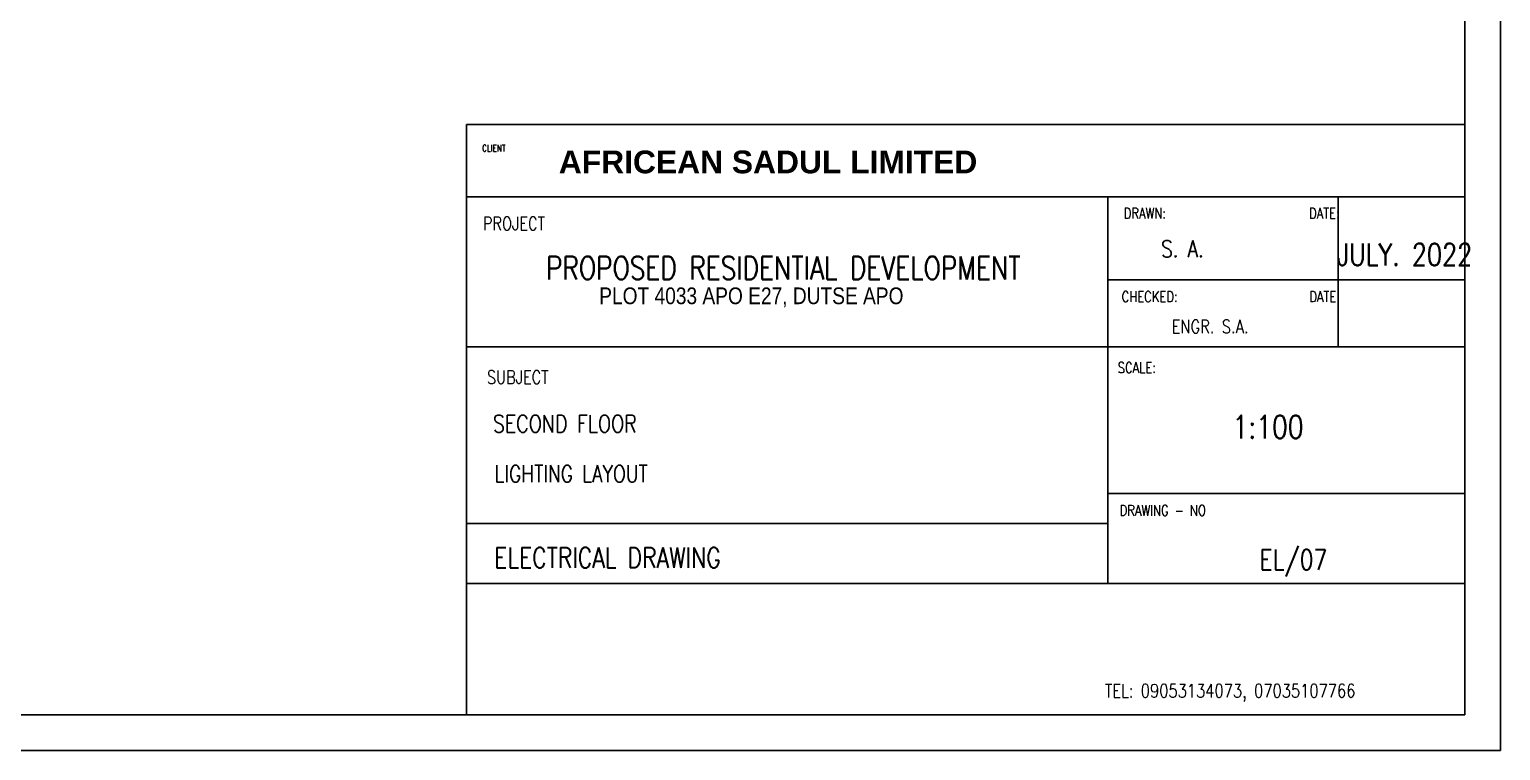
# Model space of a CAD drawing. Header units: inches. Extents: x 23 to 2032867, y 13 to 664695.
# Drawn here: x 223703 to 243097, y 287527 to 297026 of the extents above; entities that cross this region are included whole.
import ezdxf

# ---------------------------------------------------------------- set-up
doc = ezdxf.new("R2010")
doc.units = ezdxf.units.IN
doc.header["$MEASUREMENT"] = 0
for name, color, linetype in [('Annotation - Text', 7, 'Continuous'), ('GFROM', 7, 'Continuous'), ('LIAB', 8, 'Continuous'), ('Plotlyr150', 8, 'Continuous'), ('PLOTYR', 15, 'Continuous')]:
    doc.layers.add(name, color=color, linetype=linetype)
doc.styles.add('GENERATED_STYLE_3', font='arialbd.ttf')
doc.styles.add('SIMPLEX8', font='simplexd.shx', dxfattribs={"width": 0.8})

msp = doc.modelspace()

# ---------------------------------------------------------------- linework, layer by layer
at = {"layer": 'LIAB', "color": 7, "linetype": 'Continuous', "ltscale": 256.031999}
for p, q in [((242627.731, 287996.588), (242627.731, 314002.543)), ((242627.731, 295774.818), (229465.909, 295774.818)), ((229465.909, 295774.818), (229465.909, 287996.588)), ((229465.909, 294821.464), (242627.731, 294821.464)), ((237919.924, 294821.464), (237919.924, 289727.737)), ((240957.105, 294827.642), (240957.105, 292843.389)), ((242627.731, 293727.891), (237919.924, 293727.891)), ((242627.731, 292843.389), (229465.909, 292843.389)), ((237919.924, 290914.663), (242613.249, 290914.663)), ((229465.909, 290519.088), (237919.924, 290519.088)), ((242627.731, 289727.737), (229465.909, 289727.737)), ((205197.616, 287996.588), (242627.731, 287996.588))]:
    msp.add_line(p, q, dxfattribs=at)
at = {"layer": 'PLOTYR', "color": 1, "linetype": 'Continuous', "ltscale": 250}
for p, q in [((243097.153, 287527.166), (243097.153, 314471.965)), ((204604.583, 287527.166), (243097.153, 287527.166))]:
    msp.add_line(p, q, dxfattribs=at)

# ---------------------------------------------------------------- texts
at = {"layer": 'Annotation - Text', "linetype": 'Continuous', "lineweight": 20, "insert": (233410.473, 295431.103), "char_height": 300, "width": 7891.24482, "attachment_point": 2, "line_spacing_factor": 0.992596, "style": 'GENERATED_STYLE_3'}
msp.add_mtext('\\pi59.673;AFRICEAN SADUL LIMITED', dxfattribs=at)
at = {"layer": 'Annotation - Text', "color": 0, "linetype": 'Continuous', "lineweight": 20, "insert": (233155.22, 293627.607), "char_height": 220.29504, "width": 6419.9254, "attachment_point": 2, "line_spacing_factor": 0.992596, "style": 'GENERATED_STYLE_3'}
msp.add_mtext('\\pi43.81889; {\\fTechnicLite|b0|i0|c2|p2;PLOT 4033 APO E27, DUTSE APO }', dxfattribs=at)
at = {"layer": 'GFROM', "color": 7, "linetype": 'Continuous', "ltscale": 204.216, "style": 'SIMPLEX8', "width": 0.8}
for s, height, p in [('PROPOSED RESIDENTIAL DEVELOPMENT', 301.23038, (230513.208, 293733.831, -5724.903)), ('SECOND FLOOR', 229.50886, (229813.188, 291717.647)), ('LIGHTING LAYOUT', 223.13362, (229835.618, 291061.546))]:
    msp.add_text(s, height=height, dxfattribs=at).set_placement(p)
at = {"layer": 'Plotlyr150', "color": 7, "linetype": 'Continuous', "ltscale": 251.249999, "style": 'SIMPLEX8', "width": 0.8}
for s, height, p in [('CLIENT', 87.5604, (229670.382, 295419.154)), ('DRAWN:                      DATE:', 140.09657, (238128.843, 294535.353)), ('PROJECT', 175.1207, (229680.979, 294382.065)), ('CHECKED:                    DATE:', 140.09657, (238100.557, 293436.567)), ('SUBJECT', 175.1207, (229734.842, 292358.229)), ('SCALE:', 140.0966, (238049.56, 292501.674)), ('DRAWING - NO', 140.09657, (238073.985, 290620.058))]:
    msp.add_text(s, height=height, dxfattribs=at).set_placement(p)
at = {"layer": 'Plotlyr150', "color": 7, "linetype": 'Continuous', "ltscale": 306.324012, "style": 'SIMPLEX8', "width": 0.8}
for s, height, p in [('S. A.', 221.3121, (238624.024, 294026.133)), ('JULY. 2022', 290.4721, (240941.069, 293915.833, 15463.047)), ('ENGR. S.A.', 177.0497, (238760.502, 293024.481)), ('1:100', 303.5832, (239563.539, 291639.305)), ('ELECTRICAL DRAWING', 265.57453, (229830.18, 289935.419)), ('EL/07', 265.5745, (239919.858, 289909.438)), ('TEL: 09053134073, 07035107766', 177.04969, (237880.963, 288226.811))]:
    msp.add_text(s, height=height, dxfattribs=at).set_placement(p)

doc.saveas('drawing.dxf')
